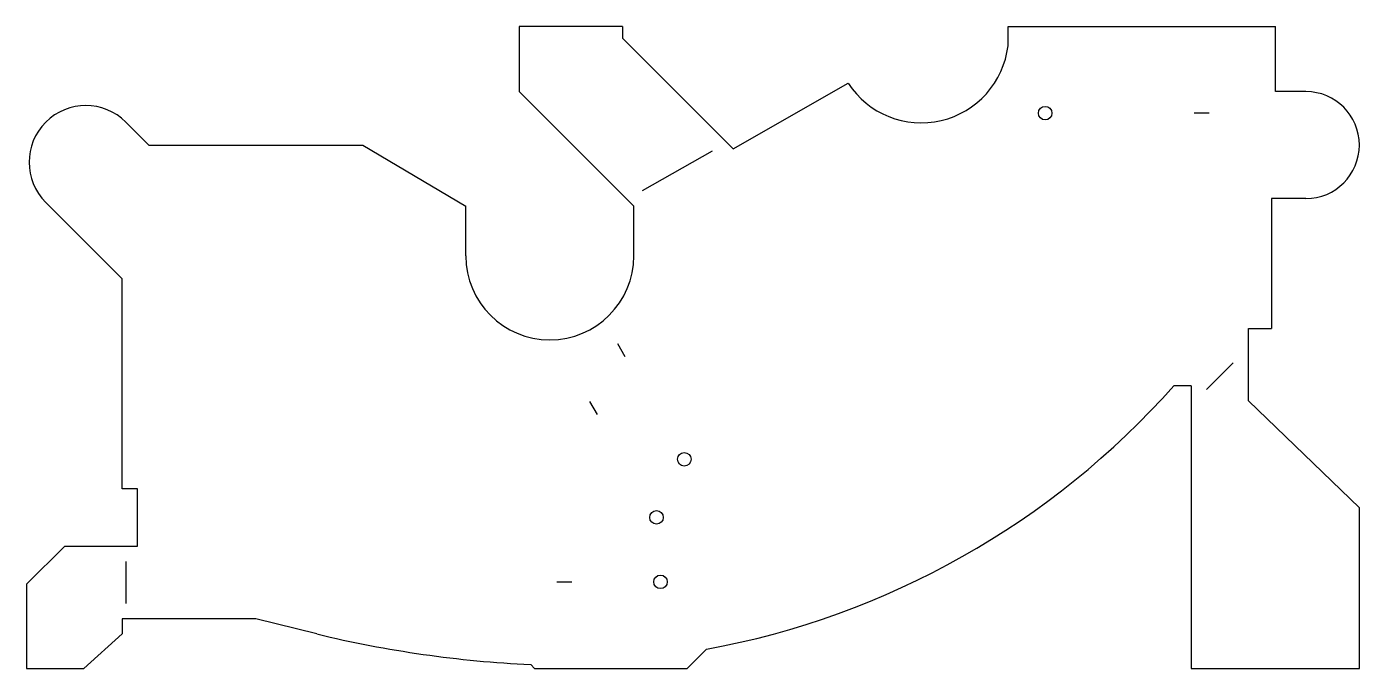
# Model space of a CAD drawing. Extents: x -34.8 to 53.8, y -56.1 to -13.5.
import ezdxf

# ---------------------------------------------------------------- set-up
doc = ezdxf.new("R2010")
doc.units = 0
doc.layers.add('20', color=31, linetype='CONTINUOUS')

msp = doc.modelspace()

# ---------------------------------------------------------------- linework, layer by layer
at = {"layer": '20'}
for p, q in [((4.826, -13.462), (-2.032, -13.462)), ((-2.032, -13.462), (-2.032, -17.78)), ((4.826, -13.462), (4.826, -14.224)), ((30.48, -14.732), (30.48, -13.462)), ((30.48, -13.462), (48.26, -13.462)), ((48.26, -17.78), (48.26, -13.462)), ((4.826, -14.224), (12.192, -21.59)), ((12.192, -21.59), (19.8374, -17.2212)), ((-2.032, -17.78), (5.588, -25.4)), ((50.292, -17.78), (48.26, -17.78)), ((43.8508, -19.211), (42.8508, -19.211)), ((-28.194, -19.812), (-26.67, -21.336)), ((-26.67, -21.336), (-12.446, -21.336)), ((-12.446, -21.336), (-5.588, -25.4)), ((6.1722, -24.3586), (10.8204, -21.717)), ((-33.528, -25.146), (-28.448, -30.226)), ((-5.588, -28.702), (-5.588, -25.4)), ((5.588, -28.702), (5.588, -25.4)), ((48.006, -24.892), (48.006, -33.528)), ((50.292, -24.892), (48.006, -24.892)), ((-28.448, -44.196), (-28.448, -30.226)), ((46.482, -33.528), (48.006, -33.528)), ((46.482, -38.354), (46.482, -33.528)), ((4.4928, -34.522), (4.9928, -35.388)), ((43.688, -37.592), (45.466, -35.814)), ((42.672, -37.338), (41.5173, -37.338)), ((42.672, -37.338), (42.672, -56.134)), ((2.6498, -38.3899), (3.1498, -39.2559)), ((53.848, -45.466), (46.482, -38.354)), ((-27.432, -44.196), (-28.448, -44.196)), ((-27.432, -48.006), (-27.432, -44.196)), ((53.848, -56.134), (53.848, -45.466)), ((-34.798, -50.546), (-32.258, -48.006)), ((-32.258, -48.006), (-27.432, -48.006)), ((-28.194, -49.022), (-28.194, -51.816)), ((0.4656, -50.385), (1.4656, -50.385)), ((-34.798, -50.546), (-34.798, -56.134)), ((-19.558, -52.832), (-28.448, -52.832)), ((-28.448, -52.832), (-28.448, -53.848)), ((-15.494, -53.848), (-19.558, -52.832)), ((-28.448, -53.848), (-30.988, -56.134)), ((9.144, -56.134), (10.414, -54.864)), ((-34.798, -56.134), (-30.988, -56.134)), ((-1.016, -56.134), (-1.27, -55.88)), ((-1.016, -56.134), (9.144, -56.134)), ((42.672, -56.134), (53.848, -56.134))]:
    msp.add_line(p, q, dxfattribs=at)
for centre in [(32.9508, -19.211), (8.9428, -42.2296), (7.0998, -46.0975), (7.3656, -50.385)]:
    msp.add_circle(centre, 0.45, dxfattribs=at)
for centre, radius, start, end in [((24.7057, -14.0398), 5.8156, 213.1643, 353.1643), ((50.292, -21.336), 3.556, 270, 90), ((-30.861, -22.479), 3.7717, 45, 225), ((0, -28.702), 5.588, 180, 0), ((0.5161, -0.9357), 54.8291, 280.4003, 318.4003), ((2.1696, 18.9969), 74.9559, 256.3699, 267.3699)]:
    msp.add_arc(centre, radius, start, end, dxfattribs=at)

doc.saveas('drawing.dxf')
